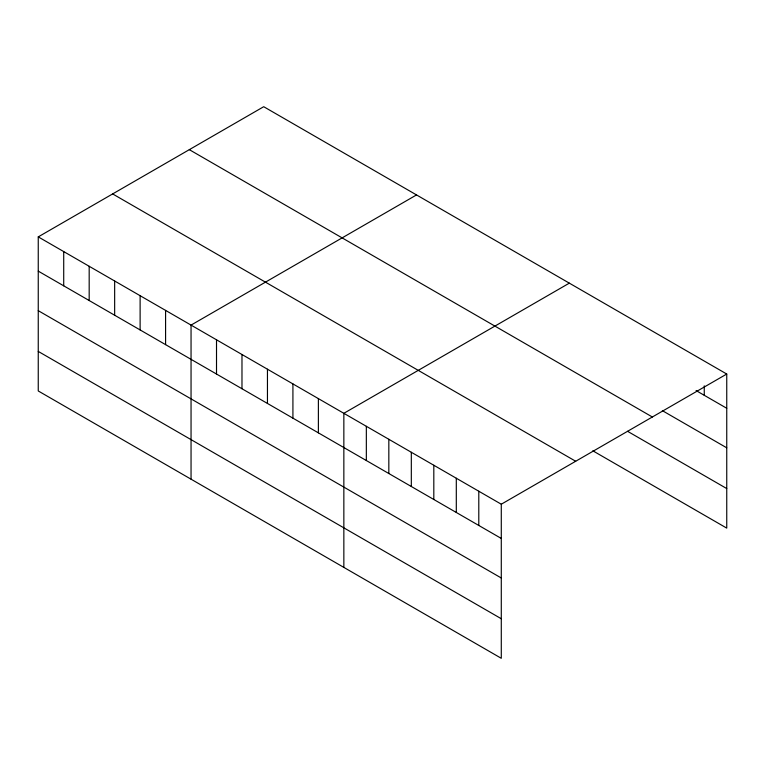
<?xml version="1.0" encoding="UTF-8"?>
<svg xmlns="http://www.w3.org/2000/svg" width="765" height="765" viewBox="0 0 765 765"><rect width="100%" height="100%" fill="white"/><g stroke="black" fill="none" stroke-linecap="round" stroke-linejoin="round"><path stroke-width="1.15" d="M38.25 236.882L501.285 504.212L501.285 658.292L38.25 390.963L38.25 236.882L263.715 106.708L726.75 374.037L726.75 528.118L592.827 450.795M416.523 194.932L191.049 325.106L191.049 479.177M569.323 283.146L343.848 413.32L343.848 567.401M501.285 504.212L726.75 374.037M696.083 390.571L726.75 408.281M662.347 410.642L726.75 447.821M189.318 149.663L652.344 416.992M627.587 431.317L726.75 488.567M112.656 193.928L575.682 461.257M38.25 271.126L501.285 538.445M38.25 310.666L501.285 577.996M38.25 351.412L501.285 618.742M704.259 385.847L704.259 395.295M478.794 491.226L478.794 525.469M456.303 478.24L456.303 512.483M433.812 465.254L433.812 499.497M411.321 452.278L411.321 486.511M388.83 439.292L388.83 473.525M366.339 426.306L366.339 460.54M318.383 398.613L318.383 432.856M292.918 383.915L292.918 418.149M267.454 369.208L267.454 403.451M241.979 354.511L241.979 388.744M216.514 339.803L216.514 374.047M165.584 310.399L165.584 344.632M140.119 295.692L140.119 329.935M114.654 280.994L114.654 315.228M89.18 266.287L89.18 300.53M63.715 251.589L63.715 285.823"/></g></svg>
